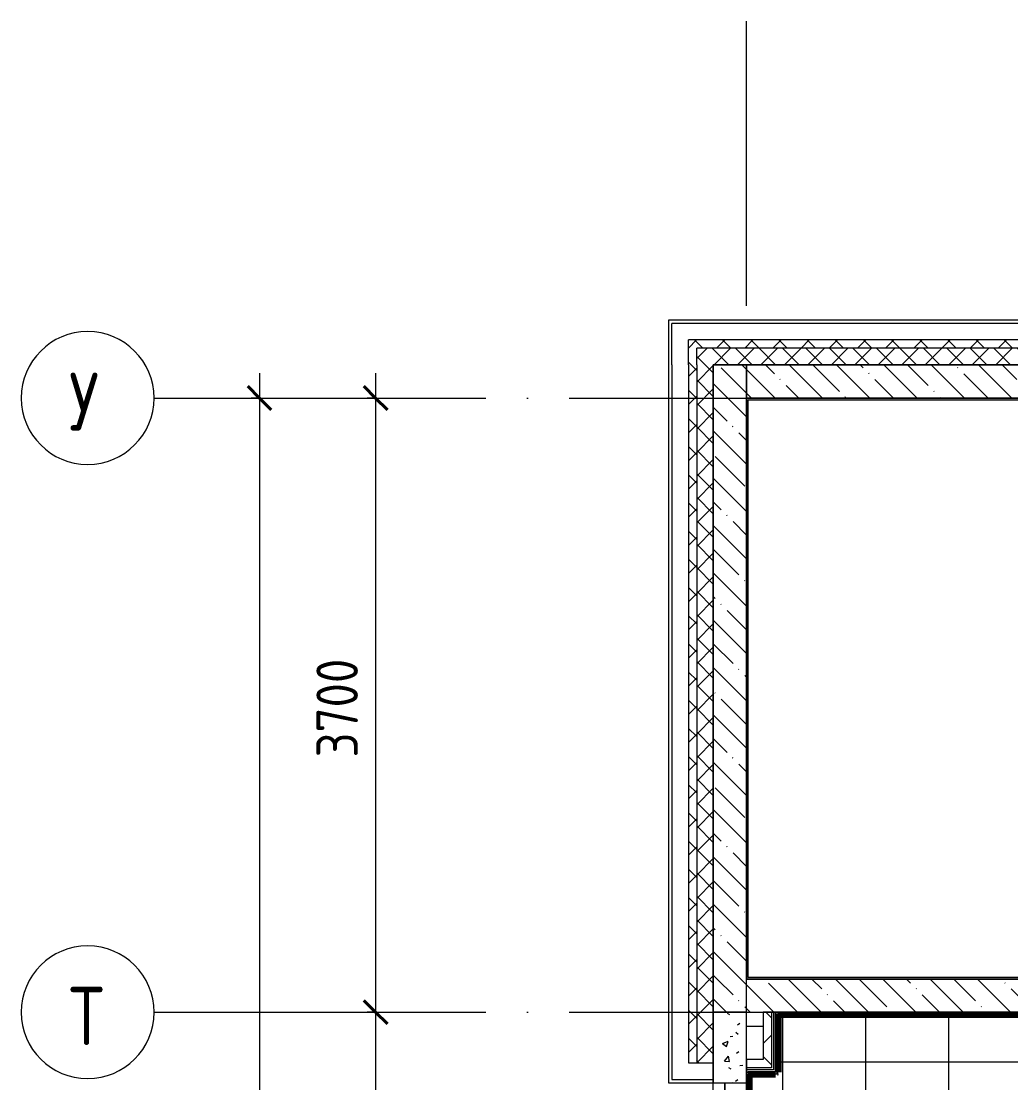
# Model space of a CAD drawing. Header units: millimetres. Extents: x 97 to 214665, y -4577 to 61202.
# Drawn here: x 53129 to 59090, y 54250 to 60645 of the extents above; entities that cross this region are included whole.
import ezdxf

# ---------------------------------------------------------------- set-up
doc = ezdxf.new("R2010")
doc.units = ezdxf.units.MM
doc.linetypes.add('ADSK_Линия сетки', pattern=[2500, 2000, -250, 0, -250])
for name, color, linetype, lineweight in [('A-____-____-DIMS', 211, 'Continuous', 9), ('A-____-____-DIMS-100', 211, 'Continuous', 9), ('A-FLOR-____-OTLN', 192, 'Continuous', 9), ('A-FLOR-____-PATT', 8, 'Continuous', 9), ('A-GLAZ-____-MCUT', 151, 'Continuous', 9), ('A-GLAZ-____-OTLN', 151, 'Continuous', 9), ('A-WALL-____-MCUT', 113, 'Continuous', 9), ('A-WALL-____-PATT', 111, 'Continuous', 9), ('A-WALL-FNSH-MCUT', 113, 'Continuous', 9), ('I-WALL-____-OTLN', 2, 'Continuous', 9), ('S-GRID-____-IDEN', 1, 'Continuous', 20), ('S-GRID-____-OTLN', 1, 'Continuous', 9)]:
    doc.layers.add(name, color=color, linetype=linetype, lineweight=lineweight)
doc.styles.add('GOST Common', font='GOST_Common.ttf', dxfattribs={"width": 0.9, "height": 250})
doc.styles.add('GOST Common_2', font='GOST_Common.ttf', dxfattribs={"width": 0.9, "height": 350})
doc.dimstyles.new('ADSK_Основной_2_5_мм', dxfattribs={"dimscale": 304.8, "dimtxt": 0.824897, "dimasz": 0.463911, "dimexe": 0.492126, "dimexo": 0.001615, "dimgap": 0.098425, "dimtad": 1, "dimlfac": 304.8, "dimrnd": 0.01, "dimdsep": 46, "dimtxsty": 'GOST Common', "dimblk1": 'OBLIQUE', "dimblk2": 'OBLIQUE', "dimsah": 1, "dimcen": 0.09, "dimdle": 0.492126, "dimazin": 2, "dimtfac": 1, "dimtdec": 4, "dimtix": 1, "dimtmove": 0, "dimatfit": 3, "dimfxl": 1, "dimtvp": 1, "dimtolj": 1, "dimtzin": 0, "dimlwd": 20, "dimlwe": 20, "dimarcsym": 2})
pattern_1 = [(135, (0, 0), (-84.85281, -84.85281), []), (225, (0, 0), (84.85281, -84.85281), [])]
pattern_2 = [(45, (0, 0), (-70.71068, 70.71068), []), (135, (0, 0), (-70.71068, -70.71068), [])]
pattern_3 = [(135, (0, 0), (-142.5612, -142.5612), []), (135, (142.56, 0), (-142.5612, -142.5612), [252.016, -50.403, 3.353, -47.05])]
pattern_4 = [(45, (0, 0), (-141.42136, 141.42136), []), (135, (0, 0), (-141.42136, -141.42136), [])]

# ---------------------------------------------------------------- blocks, each defined once
blk = doc.blocks.new('Окно_СКБ_2Ст1 - Окно_СКБ_2Ст_2400_ОК16-29018854-О_АИ_ПП_4_200_Целиком')
at = {"layer": 'A-GLAZ-____-MCUT', "color": 90}
for p, q in [((-1200, -195), (-1200, -125)), ((-1200, -125), (-1130, -125)), ((-1130, -125), (-1130, -195)), ((300, -195), (300, -125)), ((300, -125), (370, -125)), ((370, -125), (370, -195)), ((1130, -195), (1130, -125)), ((1130, -125), (1200, -125)), ((1200, -125), (1200, -195)), ((1130, -155), (370, -155)), ((370, -155), (370, -195)), ((420, -205), (420, -155)), ((1080, -205), (1080, -155)), ((1130, -195), (1130, -155)), ((-1130, -195), (-1200, -195)), ((370, -195), (300, -195)), ((370, -195), (350, -195)), ((350, -195), (350, -205)), ((350, -205), (1150, -205)), ((1150, -205), (350, -205)), ((1200, -195), (1130, -195)), ((1150, -195), (1130, -195)), ((1150, -205), (1150, -195))]:
    blk.add_line(p, q, dxfattribs=at)
at = {"layer": 'A-GLAZ-____-MCUT', "color": 10, "lineweight": 5}
for p, q in [((300, -155), (-1130, -155)), ((300, -165), (-1130, -165)), ((420, -175), (1080, -175)), ((1080, -185), (420, -185))]:
    blk.add_line(p, q, dxfattribs=at)
at = {"layer": 'A-GLAZ-____-OTLN', "color": 10, "lineweight": 5}
for p, q in [((-1200, -195), (350, -195)), ((1150, -195), (1200, -195))]:
    blk.add_line(p, q, dxfattribs=at)
blk = doc.blocks.new('0083_СОШ675_АР_R22_rvt-1-О_АИ_ПП_4_200_Целиком')
at = {"layer": 'A-WALL-____-PATT', "lineweight": 5}
h = blk.add_hatch(dxfattribs=at)
h.set_pattern_fill('FP_7', color=10, style=0, pattern_type=2)
h.set_pattern_definition(pattern_1)
h.paths.add_polyline_path([(69260, 58675), (69260, 58725), (63140.2, 58725), (63140.2, 58675), (68796.9, 58675)])
h.paths.add_polyline_path([(61290, 58675), (61700.2, 58675), (61700.2, 58725), (61290, 58725)])
h.paths.add_polyline_path([(60099.7, 58675), (60150, 58675), (60150, 58725), (52970.2, 58725), (52970.2, 58675), (59133.4, 58675)])
h.paths.add_polyline_path([(49930.2, 58675), (49930.2, 58725), (48670.2, 58725), (48670.2, 58675), (49469.8, 58675)])
h.paths.add_polyline_path([(45630.2, 58675), (45630.2, 58725), (44320.2, 58725), (44320.2, 58675), (45604.4, 58675)])
h.paths.add_polyline_path([(43180.2, 58675), (43180.2, 58725), (42770.2, 58725), (42770.2, 58675)])
h.paths.add_polyline_path([(41280.2, 58675), (41280.2, 58725), (39970.2, 58725), (39970.2, 58675), (40772.6, 58675)])
h.paths.add_polyline_path([(36930.2, 58675), (36930.2, 58725), (35620.2, 58725), (35620.2, 58675), (36907.2, 58675)])
h.paths.add_polyline_path([(32580.2, 58675), (32580.2, 58725), (31270.2, 58725), (31270.2, 58675), (32075.5, 58675)])
h.paths.add_polyline_path([(29720, 58675), (30130.2, 58675), (30130.2, 58725), (29720, 58725)])
h.paths.add_polyline_path([(28230, 58675), (28230, 58725), (24015, 58725), (24015, 58675), (25311, 58675)])
h.paths.add_polyline_path([(22411.9, 58675), (22525, 58675), (22525, 58725), (22025, 58725), (22025, 58675)])
h.paths.add_polyline_path([(20885, 58675), (20885, 58725), (12870, 58725), (12870, 58675), (20479.2, 58675)])
h.paths.add_polyline_path([(8883, 58675), (9830, 58675), (9830, 58725), (8870, 58725), (8870, 58675)])
h.paths.add_polyline_path([(7430, 58675), (7430, 58725), (-350, 58725), (-350, 58675), (5983.9, 58675)])
h = blk.add_hatch(dxfattribs=at)
h.set_pattern_fill('FP_7', color=10, style=0, pattern_type=2)
h.set_pattern_definition(pattern_1)
h.paths.add_polyline_path([(-300, 43225), (-300, 51730), (-350, 51730), (-350, 43225)])
h.paths.add_polyline_path([(-300, 54370), (-300, 58675), (-350, 58675), (-350, 54370)])
h = blk.add_hatch(dxfattribs=at)
h.set_pattern_fill('FP_21', color=10, style=0, pattern_type=2)
h.set_pattern_definition(pattern_2)
h.paths.add_polyline_path([(69050, 58575), (69260, 58575), (69260, 58675), (63140.2, 58675), (63140.2, 58575), (68796.9, 58575)])
h.paths.add_polyline_path([(59250, 58575), (60150, 58575), (60150, 58675), (52970.2, 58675), (52970.2, 58575), (59133.4, 58575)])
h.paths.add_polyline_path([(61290, 58575), (61700.2, 58575), (61700.2, 58675), (61290, 58675)])
h.paths.add_polyline_path([(49650, 58575), (49650, 58575), (49930.2, 58575), (49930.2, 58675), (48670.2, 58675), (48670.2, 58575), (49469.8, 58575)])
h.paths.add_polyline_path([(45350, 58575), (45350, 58575), (45630.2, 58575), (45630.2, 58675), (44320.2, 58675), (44320.2, 58575), (44638.1, 58575)])
h.paths.add_polyline_path([(40772.6, 58575), (41280.2, 58575), (41280.2, 58675), (39970.2, 58675), (39970.2, 58575)])
h.paths.add_polyline_path([(43180.2, 58575), (43180.2, 58675), (42770.2, 58675), (42770.2, 58575)])
h.paths.add_polyline_path([(36907.2, 58575), (36930.2, 58575), (36930.2, 58675), (35620.2, 58675), (35620.2, 58575), (36350, 58575)])
h.paths.add_polyline_path([(31270.2, 58575), (32580.2, 58575), (32580.2, 58675), (31270.2, 58675)])
h.paths.add_polyline_path([(29720, 58575), (30130.2, 58575), (30130.2, 58675), (29720, 58675)])
h.paths.add_polyline_path([(28230, 58575), (28230, 58675), (24015, 58675), (24015, 58575), (25311, 58575)])
h.paths.add_polyline_path([(22525, 58575), (22525, 58675), (22025, 58675), (22025, 58575), (22411.9, 58575)])
h.paths.add_polyline_path([(20885, 58575), (20885, 58675), (12870, 58675), (12870, 58575), (20479.2, 58575)])
h.paths.add_polyline_path([(9830, 58575), (9830, 58675), (8870, 58675), (8870, 58575), (9100, 58575)])
h.paths.add_polyline_path([(7430, 58575), (7430, 58675), (-300, 58675), (-300, 58575), (5983.9, 58575)])
h = blk.add_hatch(dxfattribs=at)
h.set_pattern_fill('FP_21', color=10, style=0, pattern_type=2)
h.set_pattern_definition(pattern_2)
h.paths.add_polyline_path([(-300, 43325), (-200, 43325), (-200, 51730), (-300, 51730), (-300, 44004.4)])
h.paths.add_polyline_path([(-300, 54370), (-200, 54370), (-200, 58575), (-300, 58575), (-300, 54847.8)])
h = blk.add_hatch(dxfattribs=at)
h.set_pattern_fill('FP_31', color=10, style=0, pattern_type=2)
h.set_pattern_definition(pattern_3)
h.paths.add_polyline_path([(0, 54875), (0, 58575), (-200, 58575), (-200, 54875)])
h = blk.add_hatch(dxfattribs=at)
h.set_pattern_fill('FP_31', color=10, style=0, pattern_type=2)
h.set_pattern_definition(pattern_3)
h.paths.add_polyline_path([(8883, 58375), (8900, 58375), (8900, 58575), (8750, 58575), (8750, 58375)])
h.paths.add_polyline_path([(7550, 58375), (7550, 58575), (0, 58575), (0, 58375), (5983.9, 58375)])
h = blk.add_hatch(dxfattribs=at)
h.set_pattern_fill('FP_31', color=10, style=0, pattern_type=2)
h.set_pattern_definition(pattern_3)
h.paths.add_polyline_path([(8900, 54675), (8900, 54875), (8700, 54875), (8700, 54675)])
h.paths.add_polyline_path([(7060, 54675), (7060, 54875), (-200, 54875), (-200, 54675), (5983.9, 54675)])
h = blk.add_hatch(dxfattribs=at)
h.set_pattern_fill('FP_74', color=10, style=0, pattern_type=2)
h.set_pattern_definition([(50, (0, 0), (364.368, -31.8783), [38.1, -419.1]), (355, (0, 0), (-70.4859, 382.1133), [30.48, -335.28]), (100.451, (30.36, -2.66), (293.885, 350.2334), [32.38, -356.18]), (46.184, (0, 101.6), (542.1585, -84.086), [57.15, -628.65]), (96.636, (45.2, 94.6), (474.805, 494.8554), [48.57, -534.27]), (351.184, (0, 101.6), (474.81, 494.85), [45.72, -502.92]), (21, (50.8, 76.2), (303.2285, -204.5305), [38.1, -419.1]), (326, (50.8, 76.2), (123.604, 368.376), [30.48, -335.28]), (71.451, (76.07, 59.16), (426.8341, 163.8427), [32.38, -356.18]), (37.5, (0, 0), (6.17665, 169.11015), [16.764, -314.452, 16.764, -323.596, -336.55]), (37.5, (0, 0), (6.17665, 169.11015), [-671.576, 16.764, -319.786]), (7.5, (0, 0), (133.6389, 200.3615), [16.764, -177.292, 16.764, -306.832, -128.27]), (7.5, (0, 0), (133.6389, 200.3615), [-517.652, 16.764, -111.506]), (327.5, (-113.28, 0), (271.18182, -11.45836), [16.764, -110.236, 16.764, -379.476, -525.78]), (327.5, (-113.28, 0), (271.18182, -11.45836), [-523.24, 16.764, -509.016]), (317.5, (-164.08, 0), (296.2585, 50.8528), [16.764, -148.336, 16.764, -246.38, -373.38]), (317.5, (-164.08, 0), (296.2585, 50.8528), [-428.244, 16.764, -356.616])])
h.paths.add_polyline_path([(-200, 51175), (0, 51175), (0, 51850), (-200, 51850), (-200, 51233.3)])
h.paths.add_polyline_path([(0, 54250), (0, 54675), (-200, 54675), (-200, 54250)])
h = blk.add_hatch(dxfattribs=at)
h.set_pattern_fill('FP_20', color=252, style=0, pattern_type=2)
h.set_pattern_definition(pattern_4)
h.paths.add_polyline_path([(150, 54389.7), (150, 54675), (100, 54675), (100, 54389.7)])
h = blk.add_hatch(dxfattribs=at)
h.set_pattern_fill('FP_20', color=252, style=0, pattern_type=2)
h.set_pattern_definition(pattern_4)
h.paths.add_polyline_path([(0, 54339.7), (150, 54339.7), (150, 54389.7), (0, 54389.7)])
at = {"layer": 'A-FLOR-____-OTLN', "color": 90}
for p, q in [((0, 54590), (100, 54590)), ((100, 54390), (0, 54390))]:
    blk.add_line(p, q, dxfattribs=at)
at = {"layer": 'A-WALL-____-MCUT', "color": 10, "lineweight": 5}
for p, q in [((-450, 58725), (-450, 58825)), ((7530, 58825), (-450, 58825)), ((-450, 58575), (-450, 58725)), ((-350, 58675), (-350, 58725)), ((7430, 58725), (-350, 58725)), ((-350, 58575), (-350, 58675)), ((-300, 58575), (-300, 58675)), ((7430, 58675), (-300, 58675)), ((-450, 58575), (-450, 54270)), ((-350, 58575), (-350, 54370)), ((-300, 58575), (-300, 54370)), ((162.5, 54675), (162.5, 54389.7)), ((-350, 54370), (-300, 54370)), ((-300, 54370), (-200, 54370)), ((162.5, 54389.7), (162.5, 54339.7)), ((162.5, 54327.2), (0, 54327.2)), ((162.5, 54339.7), (162.5, 54327.2)), ((-450, 54270), (-200, 54270))]:
    blk.add_line(p, q, dxfattribs=at)
at = {"layer": 'A-WALL-____-MCUT', "color": 90}
for p, q in [((-200, 54675), (-200, 58575)), ((-200, 58575), (0, 58575))]:
    blk.add_line(p, q, dxfattribs=at)
at = {"layer": 'A-WALL-____-MCUT', "color": 50, "lineweight": 13}
for p, q in [((0, 58575), (-200, 58575)), ((-200, 58575), (-200, 54875)), ((0, 58575), (7430, 58575)), ((0, 54875), (0, 58575)), ((0, 58575), (0, 58375)), ((7430, 58575), (0, 58575)), ((0, 58375), (7550, 58375)), ((-200, 54875), (-200, 54675)), ((7060, 54875), (0, 54875)), ((-200, 54370), (-200, 54675)), ((-200, 54675), (7060, 54675)), ((0, 54675), (-200, 54675)), ((-200, 54675), (-200, 54370)), ((0, 54250), (0, 54675)), ((150, 54675), (100, 54675)), ((100, 54675), (100, 54389.7)), ((150, 54675), (150, 54389.7)), ((-200, 54270), (-200, 54370)), ((-200, 54370), (-200, 54270)), ((100, 54389.7), (0, 54389.7)), ((0, 54389.7), (0, 54339.7)), ((150, 54389.7), (150, 54339.7)), ((150, 54339.7), (0, 54339.7)), ((-200, 54250), (-200, 54270)), ((-200, 54270), (-200, 54250)), ((-200, 54250), (0, 54250))]:
    blk.add_line(p, q, dxfattribs=at)
at = {"layer": 'A-WALL-FNSH-MCUT', "color": 90}
for p, q in [((7550, 58845), (-470, 58845)), ((-470, 58845), (-470, 58825)), ((-470, 58825), (-470, 58725)), ((-470, 58725), (-470, 58675)), ((-470, 58675), (-470, 58575)), ((-470, 58575), (-470, 54250)), ((162.5, 54675), (150, 54675)), ((175, 54675), (162.5, 54675)), ((175, 54389.7), (175, 54675)), ((175, 54339.7), (175, 54389.7)), ((0, 54339.7), (0, 54327.2)), ((0, 54327.2), (0, 54314.7)), ((0, 54314.7), (175, 54314.7)), ((175, 54327.2), (175, 54339.7)), ((175, 54314.7), (175, 54327.2)), ((-470, 54250), (-200, 54250))]:
    blk.add_line(p, q, dxfattribs=at)
at = {"layer": 'I-WALL-____-OTLN', "color": 90}
blk.add_line((0, 54250), (0, 51850), dxfattribs=at)
at = {"layer": 'A-GLAZ-____-OTLN', "color": 90, "lineweight": 9, "rotation": 89.99999999999991}
blk.add_blockref('Окно_СКБ_2Ст1 - Окно_СКБ_2Ст_2400_ОК16-29018854-О_АИ_ПП_4_200_Целиком', (-325, 53050), dxfattribs=at)
blk = doc.blocks.new('Ось сетки - Круг_Ø8 мм-8258-О_АИ_ПП_4_200_Целиком')
at = {"layer": 'S-GRID-____-IDEN'}
for start, end in [(360, 180), (180, 360)]:
    blk.add_arc((0, 0), 4, start, end, dxfattribs=at)
blk = doc.blocks.new('DIMBLOCK3-О_АИ_ПП_4_200_Целиком')
at = {"layer": 'A-____-____-DIMS-100', "lineweight": 20}
for p, q in [((55263.5, 58525), (55263.5, 54675)), ((55213.5, 58375), (55413.5, 58375)), ((55263.5, 58375), (55213.5, 58375)), ((55213.5, 54675), (55413.5, 54675)), ((55263.5, 54675), (55213.5, 54675))]:
    blk.add_line(p, q, dxfattribs=at)
at = {"layer": 'A-____-____-DIMS-100', "lineweight": 40}
for p, q in [((55263.5, 58375), (55192.8, 58445.7)), ((55263.5, 58375), (55334.2, 58304.3)), ((55263.5, 54675), (55192.8, 54745.7)), ((55263.5, 54675), (55334.2, 54604.3))]:
    blk.add_line(p, q, dxfattribs=at)
at = {"layer": 'A-____-____-DIMS-100', "color": 0, "lineweight": 20, "insert": (54906.8, 56209.6), "char_height": 250, "width": 756.843, "attachment_point": 1, "rotation": 90, "line_spacing_factor": 1.022761, "style": 'GOST Common'}
blk.add_mtext('3700', dxfattribs=at)
blk = doc.blocks.new('_Oblique')
at = {"color": 0, "linetype": 'ByBlock', "lineweight": -2}
blk.add_line((-0.5, -0.5), (0.5, 0.5), dxfattribs=at)
blk = doc.blocks.new('DIMBLOCK4-О_АИ_ПП_4_200_Целиком')
at = {"layer": 'A-____-____-DIMS-100', "lineweight": 40}
for p, q in [((55263.5, 54675), (55192.8, 54745.7)), ((55263.5, 54675), (55334.2, 54604.3)), ((55263.5, 51675), (55192.8, 51745.7)), ((55263.5, 51675), (55334.2, 51604.3))]:
    blk.add_line(p, q, dxfattribs=at)
at = {"layer": 'A-____-____-DIMS-100', "lineweight": 20}
for p, q in [((55213.5, 54675), (55413.5, 54675)), ((55263.5, 54675), (55213.5, 54675)), ((55263.5, 54675), (55263.5, 51675)), ((55213.5, 51675), (55413.5, 51675)), ((55263.5, 51675), (55213.5, 51675))]:
    blk.add_line(p, q, dxfattribs=at)
at = {"layer": 'A-____-____-DIMS-100', "color": 0, "lineweight": 20, "insert": (54906.8, 52859.6), "char_height": 250, "width": 756.843, "attachment_point": 1, "rotation": 90, "line_spacing_factor": 1.022761, "style": 'GOST Common'}
blk.add_mtext('3000', dxfattribs=at)
blk = doc.blocks.new('DIMBLOCK8-О_АИ_ПП_4_200_Целиком')
at = {"layer": 'A-____-____-DIMS-100', "lineweight": 20}
for p, q in [((54563.5, 58525), (54563.5, 43375)), ((54513.5, 58375), (54713.5, 58375)), ((54563.5, 58375), (54513.5, 58375)), ((54513.5, 43525), (54713.5, 43525)), ((54563.5, 43525), (54513.5, 43525))]:
    blk.add_line(p, q, dxfattribs=at)
at = {"layer": 'A-____-____-DIMS-100', "lineweight": 40}
for p, q in [((54563.5, 58375), (54492.8, 58445.7)), ((54563.5, 58375), (54634.2, 58304.3)), ((54563.5, 43525), (54492.8, 43595.7)), ((54563.5, 43525), (54634.2, 43454.3))]:
    blk.add_line(p, q, dxfattribs=at)
at = {"layer": 'A-____-____-DIMS-100', "color": 0, "lineweight": 20, "insert": (54206.8, 50568.6), "char_height": 250, "width": 915.371, "attachment_point": 1, "rotation": 90, "line_spacing_factor": 1.022761, "style": 'GOST Common'}
blk.add_mtext('14850', dxfattribs=at)

msp = doc.modelspace()

# ---------------------------------------------------------------- hatches: boundary and pattern name
at = {"layer": 'A-FLOR-____-PATT'}
h = msp.add_hatch(dxfattribs=at)
h.set_pattern_fill('FP_212', color=256, style=0, pattern_type=2)
h.set_pattern_definition([(0, (73715.6, 54875), (0, 500), []), (90, (73715.6, 54875), (-500, 3e-14), [])])
h.paths.add_polyline_path([(60197.386232, 51374.999414), (60198.09249, 51374.999414), (60198.09249, 51390), (72248.136333, 51390), (72248.136333, 51375), (74748.136333, 51374.999414), (74748.136333, 51390), (75548.114412, 51390), (75548.114412, 51375), (78048.114412, 51374.999414), (78048.114412, 51390), (84648.114412, 51390), (84648.1147, 51375), (87148.114412, 51375), (87148.114412, 51390), (89918.114412, 51390), (89918.114412, 51674.999707), (89933.114412, 51674.999707), (89933.114412, 54374.999707), (89918.114412, 54374.999707), (89918.114412, 54660.000586), (86273.114412, 54660.000586), (86272.953819, 54875), (84773.114412, 54875), (84772.546252, 54660.000586), (82423.114412, 54660.000586), (82423.114412, 54665.000586), (82413.114412, 54665.000586), (82413.114412, 54675.000586), (82408.114412, 54675.000586), (82408.114412, 57090), (81653.114412, 57090), (81653.114412, 57095), (81643.114998, 57095), (81643.114412, 57104.999414), (81638.114412, 57104.999414), (81638.114412, 58360), (80155.114412, 58360), (80155.114412, 58160.000586), (80150.114412, 58160), (80150.114412, 58150.000586), (80140.114412, 58150.000586), (80139.072846, 58145.000586), (79913.114412, 58145.000586), (79913.114412, 58115.000586), (79898.114412, 58114.999414), (79898.114475, 57015.000586), (79913.114412, 57014.999414), (79913.114412, 54675), (79908.114412, 54675), (79908.114412, 54665.000586), (79898.114412, 54665.000586), (79896.985344, 54660.000586), (76380.057745, 54660.000586), (76380.057745, 54655.000586), (75878.407745, 54655.000586), (75878.407745, 54660.000586), (73258.152157, 54660.000586), (73258.152157, 54675), (73248.152157, 54675), (73248.152157, 54795), (72208.152157, 54793.857143), (72208.152157, 54660.000586), (71098.152157, 54660.000586), (71098.152157, 54665.000586), (71088.152157, 54665.000586), (71088.152157, 54675), (71083.152157, 54675), (71083.152157, 58360.000586), (66958.136333, 58360.000586), (66958.136333, 58160), (66953.136333, 58160), (66953.136333, 58150), (66943.136333, 58150), (66943.136333, 58145), (66613.114412, 58145), (66613.114412, 54675), (66608.114412, 54675), (66608.114412, 54665.000586), (66598.114412, 54665.000586), (66598.071248, 54660.000586), (66198.114412, 54660.000586), (66198.114412, 54874.999432), (64558.114412, 54875), (64558.114412, 54660.000586), (57688.114412, 54660.000586), (57688.114412, 54314.727081), (57683.114412, 54314.727081), (57683.114412, 54304.727081), (57673.114412, 54304.727081), (57672.679987, 54299.727081), (57513.114412, 54299.727081), (57513.114412, 51715.000586), (57673.114412, 51715.000586), (57673.114412, 51710.000586), (57683.114412, 51710.000586), (57683.926363, 51700.000586), (57688.114412, 51700.000586), (57688.114412, 51390), (57698.09249, 51390), (57698.09249, 51375), (59616.632787, 51375)])
at = {"layer": 'A-WALL-____-PATT'}
h = msp.add_hatch(color=7, dxfattribs=at)
h.paths.add_polyline_path([(66249.297197, 58365.000586), (66388.114412, 58365.000586), (66388.114412, 58375.000586), (66249.297197, 58375.000586)])
h.paths.add_polyline_path([(65049.297197, 58365.000586), (65049.297197, 58375.000586), (57498.153329, 58375.000586), (57498.153329, 58365.000586), (63482.045636, 58365.000586)])
for points in [[(57508.153329, 54885.000586), (57508.153329, 58365.000586), (57498.153329, 58365.000586), (57498.153329, 54885.000586)], [(59829.809619, 54875.000586), (59829.809619, 54885.000586), (57498.153329, 54885.000586), (57498.153329, 54875.000586), (59616.632787, 54875.000586)], [(64303.114412, 54665.000586), (64303.114412, 54675.000586), (57673.114412, 54675.000586), (57673.114412, 54665.000586), (63482.045636, 54665.000586)], [(57683.114412, 54314.727081), (57683.114412, 54665.000586), (57673.114412, 54665.000586), (57673.114412, 54314.727081)], [(57683.114412, 54304.727081), (57683.114412, 54314.727081), (57498.114412, 54314.727081), (57498.114412, 54304.727081), (57508.114412, 54304.727081)]]:
    msp.add_hatch(color=7, dxfattribs=at).paths.add_polyline_path(points)
h = msp.add_hatch(color=7, dxfattribs=at)
h.paths.add_polyline_path([(57508.114412, 51710.000586), (57508.114412, 51849.999414), (57498.114412, 51849.999414), (57498.114412, 51710.000586)])
h.paths.add_polyline_path([(57498.114412, 54249.999414), (57508.114412, 54249.999414), (57508.114412, 54304.727081), (57498.114412, 54304.727081)])

# ---------------------------------------------------------------- linework, layer by layer
at = {"layer": 'A-WALL-____-MCUT', "color": 7}
for p, q in [((65049.297197, 58375.000586), (57498.153329, 58375.000586)), ((57498.153329, 58375.000586), (57498.153329, 54875.000586)), ((57508.153329, 58365.000586), (65049.297197, 58365.000586)), ((57508.153329, 54885.000586), (57508.153329, 58365.000586)), ((57498.153329, 54875.000586), (59829.809619, 54875.000586)), ((59829.809619, 54885.000586), (57508.153329, 54885.000586)), ((57673.114412, 54675.000586), (57673.114412, 54314.727081)), ((64558.114412, 54675.000586), (57673.114412, 54675.000586)), ((57683.114412, 54304.727081), (57683.114412, 54665.000586)), ((57683.114412, 54665.000586), (64558.114412, 54665.000586)), ((57673.114412, 54314.727081), (57498.114412, 54314.727081)), ((57498.114412, 54314.727081), (57498.114412, 54249.999414)), ((57508.114412, 54304.727081), (57683.114412, 54304.727081)), ((57508.114412, 54249.999414), (57508.114412, 54304.727081)), ((57498.114412, 54249.999414), (57508.114412, 54249.999414))]:
    msp.add_line(p, q, dxfattribs=at)
at = {"layer": 'I-WALL-____-OTLN', "color": 5, "lineweight": 90}
for p, q in [((64558.114412, 54660.000586), (57688.114412, 54660.000586)), ((57688.114412, 54660.000586), (57688.114412, 54314.727081)), ((57673.114412, 54299.727081), (57508.114412, 54299.727081)), ((57513.114412, 54304.727081), (57513.114412, 51710.000586)), ((57673.114412, 54299.727081), (57673.114412, 54304.727081)), ((57683.926363, 54314.727081), (57688.114412, 54314.727081))]:
    msp.add_line(p, q, dxfattribs=at)
at = {"layer": 'I-WALL-____-OTLN'}
for p, q in [((57498.114412, 51849.999414), (57498.114412, 54249.999414)), ((57508.114412, 54249.999414), (57508.114412, 51849.999414))]:
    msp.add_line(p, q, dxfattribs=at)
at = {"layer": 'S-GRID-____-OTLN', "linetype": 'ADSK_Линия сетки'}
for p, q in [((57498.114412, -3572.657751), (57498.114412, 60644.999414)), ((53928.563196, 58375.000586), (212576.668489, 58375.000586)), ((53928.563196, 54675.000586), (213846.668489, 54675.000586))]:
    msp.add_line(p, q, dxfattribs=at)

# ---------------------------------------------------------------- block references
at = {"color": 250, "lineweight": 5}
msp.add_blockref('0083_СОШ675_АР_R22_rvt-1-О_АИ_ПП_4_200_Целиком', (57498.114412, 0), dxfattribs=at)
at = {"layer": 'S-GRID-____-IDEN', "xscale": 99.99999999999993, "yscale": 99.99999999999993, "zscale": 99.99999999999993, "rotation": 269.9999999999994}
for p in [(53528.563196, 58375.000586), (53528.563196, 54675.000586)]:
    msp.add_blockref('Ось сетки - Круг_Ø8 мм-8258-О_АИ_ПП_4_200_Целиком', p, dxfattribs=at)

# ---------------------------------------------------------------- texts
at = {"layer": 'S-GRID-____-IDEN', "lineweight": 9, "char_height": 350, "width": 310.2530625, "attachment_point": 1, "style": 'GOST Common_2'}
for s, insert in [('\\fGOST Common|b0|i0|c204|p34|;\\W.9;У', (53415.240303, 58527.587499)), ('\\fGOST Common|b0|i0|c204|p34|;\\W.9;Т', (53415.240303, 54827.587499))]:
    msp.add_mtext(s, dxfattribs=dict(at, insert=insert))

# ---------------------------------------------------------------- dimensions: what is measured, and where the dimension line sits
at = {"layer": 'A-____-____-DIMS', "lineweight": 20}
for base, p1, p2, override, picture, middle in [((54563.525721, 43525.000586), (54663.51062, 58375.000586), (54663.51062, 43525.000586), {"dimpost": '<>', "dimfxl": 14850}, 'DIMBLOCK8-О_АИ_ПП_4_200_Целиком', (54408.525721, 50950.000586)), ((55263.525721, 54675.000586), (55363.51062, 58375.000586), (55363.51062, 54675.000586), {"dimpost": '<>', "dimfxl": 3700}, 'DIMBLOCK3-О_АИ_ПП_4_200_Целиком', (55108.525721, 56525.000586)), ((55263.525721, 51675.000586), (55363.51062, 54675.000586), (55363.51062, 51675.000586), {"dimpost": '<>', "dimfxl": 3000}, 'DIMBLOCK4-О_АИ_ПП_4_200_Целиком', (55108.525721, 53175.000586))]:
    dim = msp.add_linear_dim(base=base, p1=p1, p2=p2, angle=90, dimstyle='ADSK_Основной_2_5_мм', override=override, dxfattribs=at)
    dim.commit()
    dim.dimension.update_dxf_attribs({"geometry": picture, "text_midpoint": middle})

doc.saveas('drawing.dxf')
